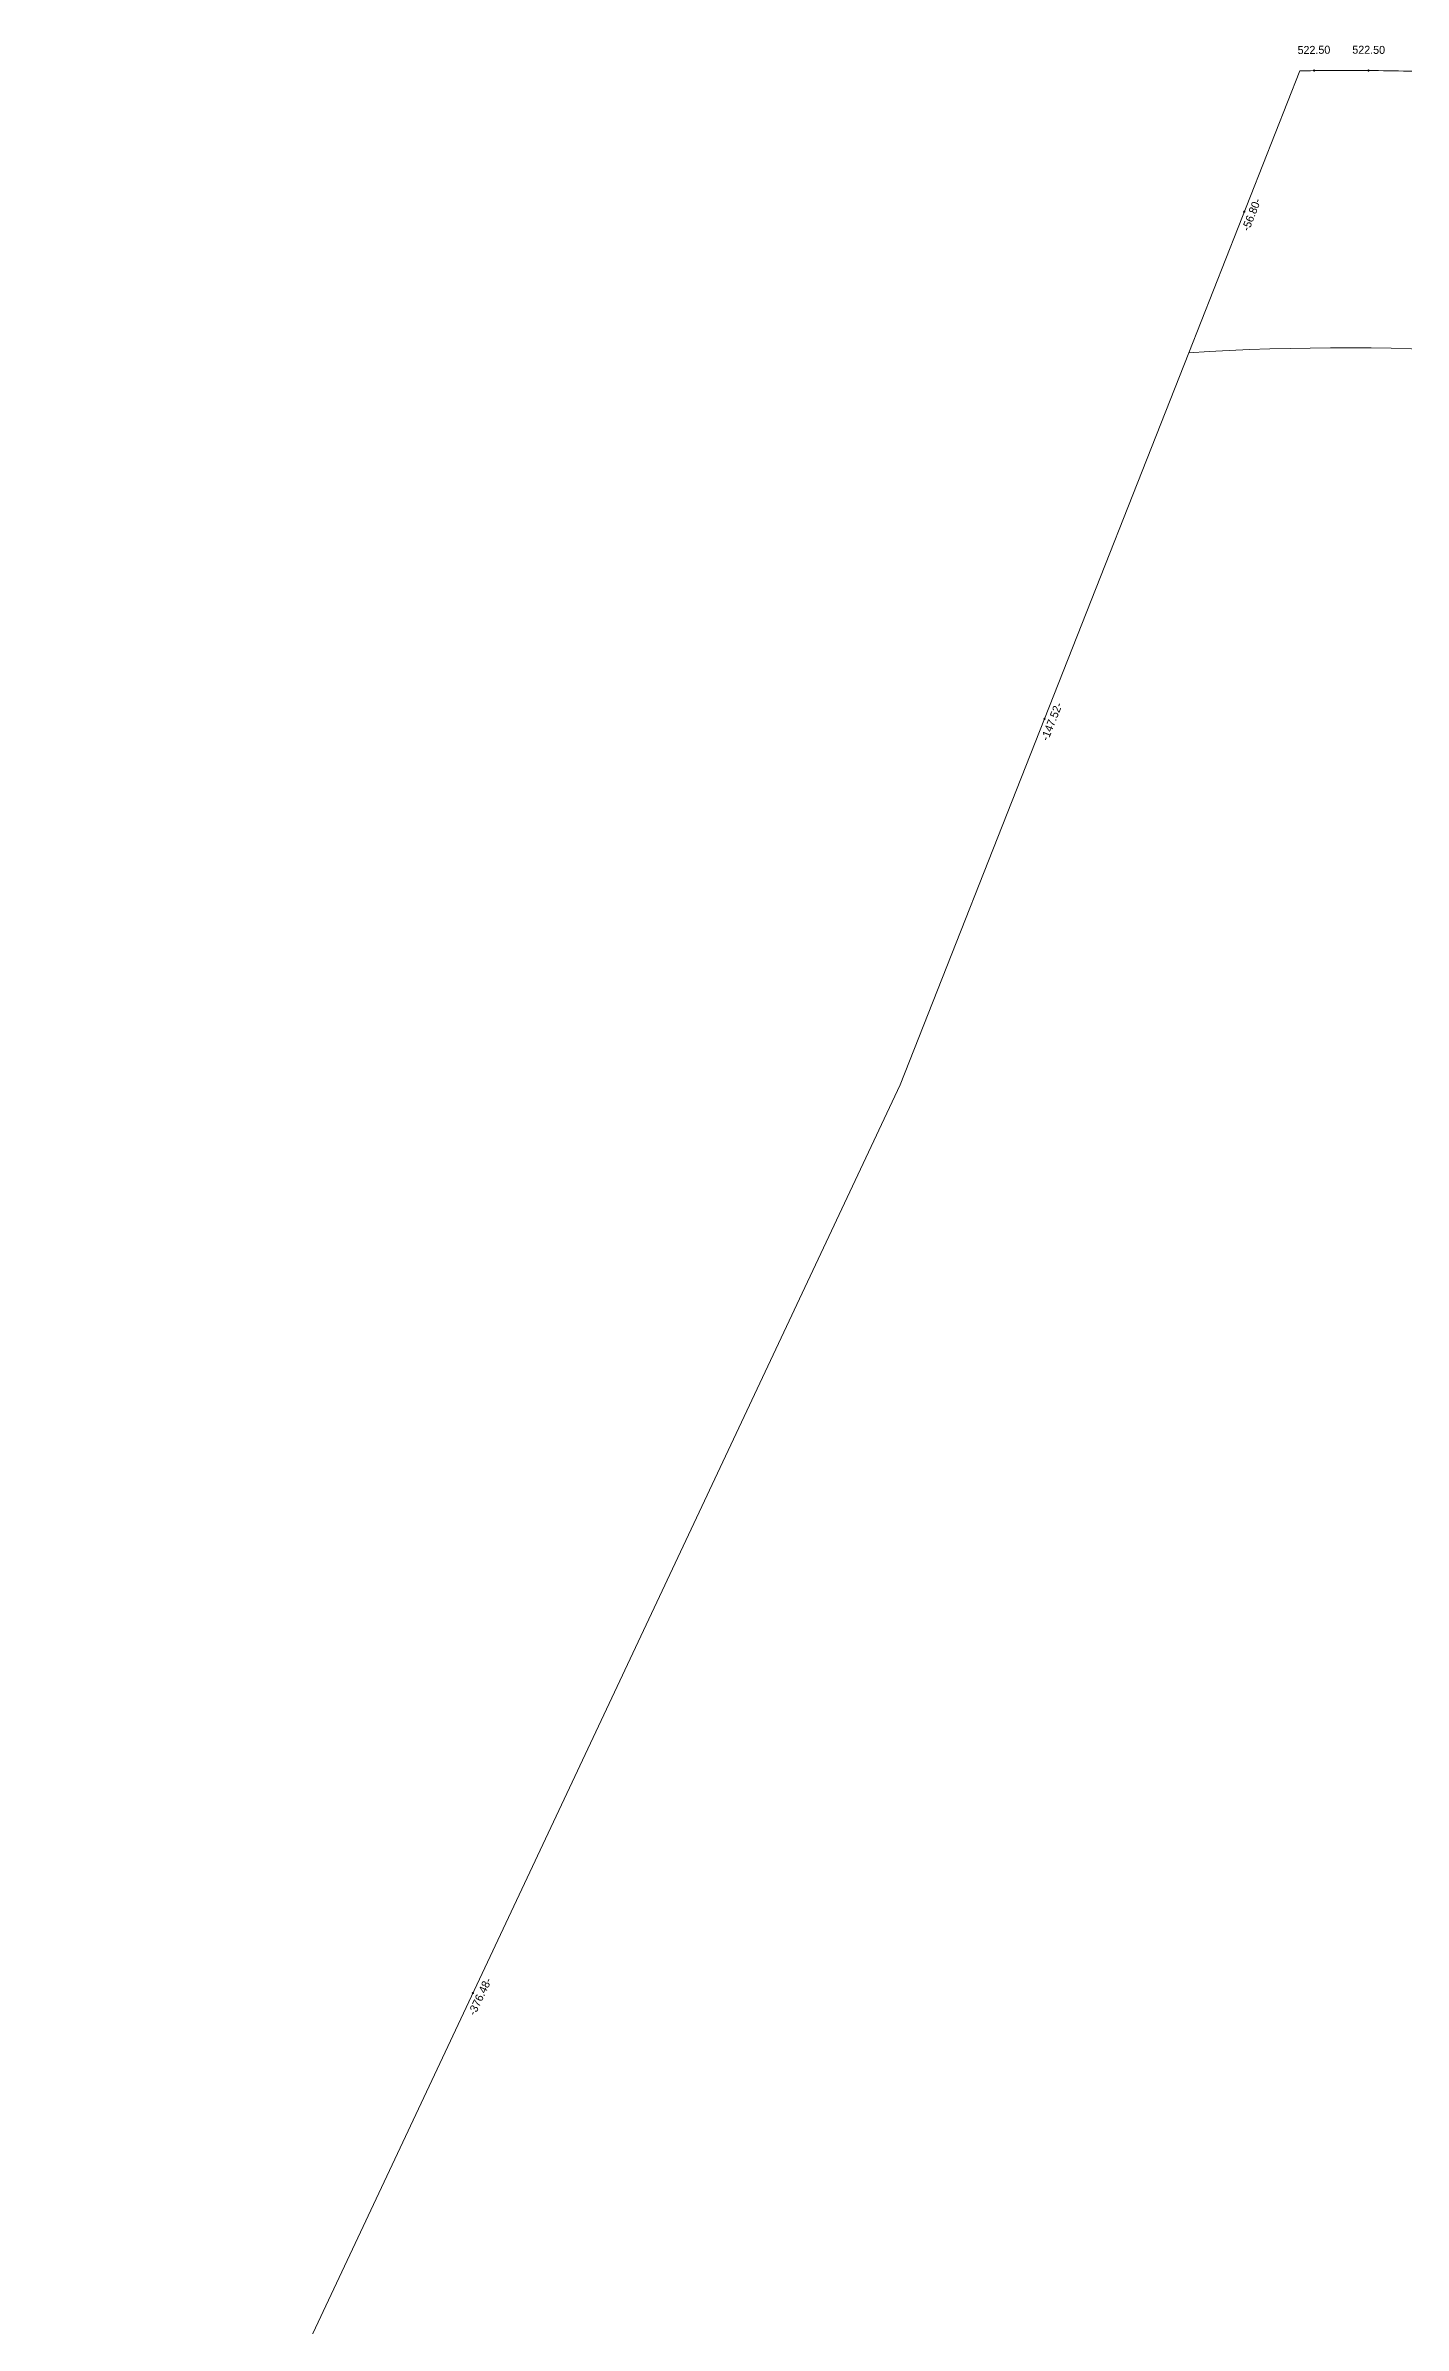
# Model space of a CAD drawing. Extents: x 197107 to 198911, y 664738 to 665947.
# Drawn here: x 197107.3 to 197361.8, y 665103.4 to 665530.8 of the extents above; entities that cross this region are included whole.
import ezdxf
from ezdxf.enums import TextEntityAlignment as Align

# ---------------------------------------------------------------- set-up
doc = ezdxf.new("R2010")
doc.units = 0
doc.header["$LTSCALE"] = 12.5
doc.header["$MEASUREMENT"] = 0
doc.layers.get('0').update_dxf_attribs({"lineweight": 0})
for name, color, linetype, lineweight in [('C1602_0', 1, 'Continuous', 0), ('C1602_1', 2, 'Continuous', 0), ('C1609_0', 1, 'Continuous', 0)]:
    doc.layers.add(name, color=color, linetype=linetype, lineweight=lineweight)
doc.styles.add('TAZAR_HEBTXT', font='HEBTXT.SHX')

# ---------------------------------------------------------------- blocks, each defined once
blk = doc.blocks.new('C1609')
blk.add_circle((0, 0), 0.1)
at = {"style": 'TAZAR_HEBTXT'}
for tag, p in [('RADIUS', (0.05, 3.11)), ('CALC_LENGTH', (0, 1.26)), ('LEGAL_LENGTH', (0, -1.15)), ('LINE_NAME', (-0.04, -3.3))]:
    blk.add_attdef(tag, text='', height=1.2, dxfattribs=at).set_placement(p, align=Align.MIDDLE)
at = {"style": 'TAZAR_HEBTXT', "flags": 1}
for tag, p in [('COMMENT', (-0.07, -6.85)), ('TOPO', (-0.07, -5.23))]:
    blk.add_attdef(tag, text='', height=1.2, dxfattribs=at).set_placement(p, align=Align.MIDDLE)

msp = doc.modelspace()

# ---------------------------------------------------------------- linework, layer by layer
at = {"layer": 'C1602_0'}
msp.add_lwpolyline([(197556.746, 665426.748), (197648.363, 665433.293, 0.00106201), (197646.535, 665434.552, 0.0336475), (197586.065, 665470.295, 0.00974743), (197567.599, 665479.148, 0.03120923), (197506.77, 665502.389, 0.00392341), (197498.925, 665504.775, 0.03058428), (197436.685, 665519.074, 0.00702034), (197422.18, 665521.28, 0.01756358), (197407.157, 665523.119, 0.00692071), (197392.757, 665524.474, 0.00717703), (197377.79, 665525.457, 0.00717748), (197362.8, 665526.01, 0.00717715), (197347.801, 665526.133, 0.0025729), (197342.424, 665526.072), (197321.598, 665473.226, -0.12949894)], format="xyb", close=True, dxfattribs=at)
msp.add_lwpolyline([(197371.421, 665086.202), (197365.359, 665171.132), (197376.541, 665248.124), (197455.299, 665333.432), (197481.85, 665232.673), (197577.622, 665265.497), (197545.791, 665425.965), (197556.746, 665426.748, 0.12949894), (197321.598, 665473.226), (197267.513, 665335.983), (197107.283, 664995.307)], format="xyb", dxfattribs=at)
at = {"layer": 'C1602_1'}
msp.add_lwpolyline([(197556.746, 665426.748, -0.05169559), (197639.162, 665375.535), (197715.078, 665316.701), (197751.06, 665288.816), (197782.975, 665329.932), (197681.112, 665408.874), (197671.2, 665416.555, 0.00522568), (197662.5, 665423.157, 0.00832361), (197648.363, 665433.293, 0.00106201), (197646.535, 665434.552, 0.0336475), (197586.065, 665470.295, 0.00974743), (197567.599, 665479.148, 0.03120923), (197506.77, 665502.389, 0.00392341), (197498.925, 665504.775, 0.03058428), (197436.685, 665519.074, 0.00702034), (197422.18, 665521.28, 0.01756358), (197407.157, 665523.119, 0.00692071), (197392.757, 665524.474, 0.00717703), (197377.79, 665525.457, 0.00717748), (197362.8, 665526.01, 0.00717715), (197347.801, 665526.133, 0.0025729), (197342.424, 665526.072), (197321.598, 665473.226, -0.12949894)], format="xyb", close=True, dxfattribs=at)

# ---------------------------------------------------------------- block references
at = {"layer": 'C1609_0'}
ref = msp.add_blockref('C1609', (197345.112422, 665526.109417), dxfattribs=dict(at, xscale=1.25, yscale=1.25, rotation=0.6499707299999999))
ref.add_attrib('RADIUS', '522.50', dxfattribs={"height": 1.5, "rotation": 0.64997073, "style": 'TAZAR_HEBTXT'}).set_placement((197345.06827, 665530.001224), align=Align.MIDDLE)
ref = msp.add_blockref('C1609', (197355.300941, 665526.125325), dxfattribs=dict(at, xscale=1.25, yscale=1.25, rotation=359.53015382))
ref.add_attrib('RADIUS', '522.50', dxfattribs={"height": 1.5, "rotation": 359.53015382, "style": 'TAZAR_HEBTXT'}).set_placement((197355.332857, 665530.017251), align=Align.MIDDLE)
ref = msp.add_blockref('C1609', (197332.011, 665499.649), dxfattribs=dict(at, xscale=1.25, yscale=1.25, rotation=68.49117141))
ref.add_attrib('LEGAL_LENGTH', '-56.80-', dxfattribs={"height": 1.5, "rotation": 68.49117141, "style": 'TAZAR_HEBTXT'}).set_placement((197333.344696, 665499.123406), align=Align.MIDDLE)
ref = msp.add_blockref('C1609', (197294.5555, 665404.6045), dxfattribs=dict(at, xscale=1.25, yscale=1.25, rotation=68.49149148))
ref.add_attrib('LEGAL_LENGTH', '-147.52-', dxfattribs={"height": 1.5, "rotation": 68.49149148, "style": 'TAZAR_HEBTXT'}).set_placement((197295.889198, 665404.078913), align=Align.MIDDLE)
ref = msp.add_blockref('C1609', (197187.398, 665165.645), dxfattribs=dict(at, xscale=1.25, yscale=1.25, rotation=64.81101052999999))
ref.add_attrib('LEGAL_LENGTH', '-376.48-', dxfattribs={"height": 1.5, "rotation": 64.81101053, "style": 'TAZAR_HEBTXT'}).set_placement((197188.695209, 665165.034884), align=Align.MIDDLE)

doc.saveas('drawing.dxf')
